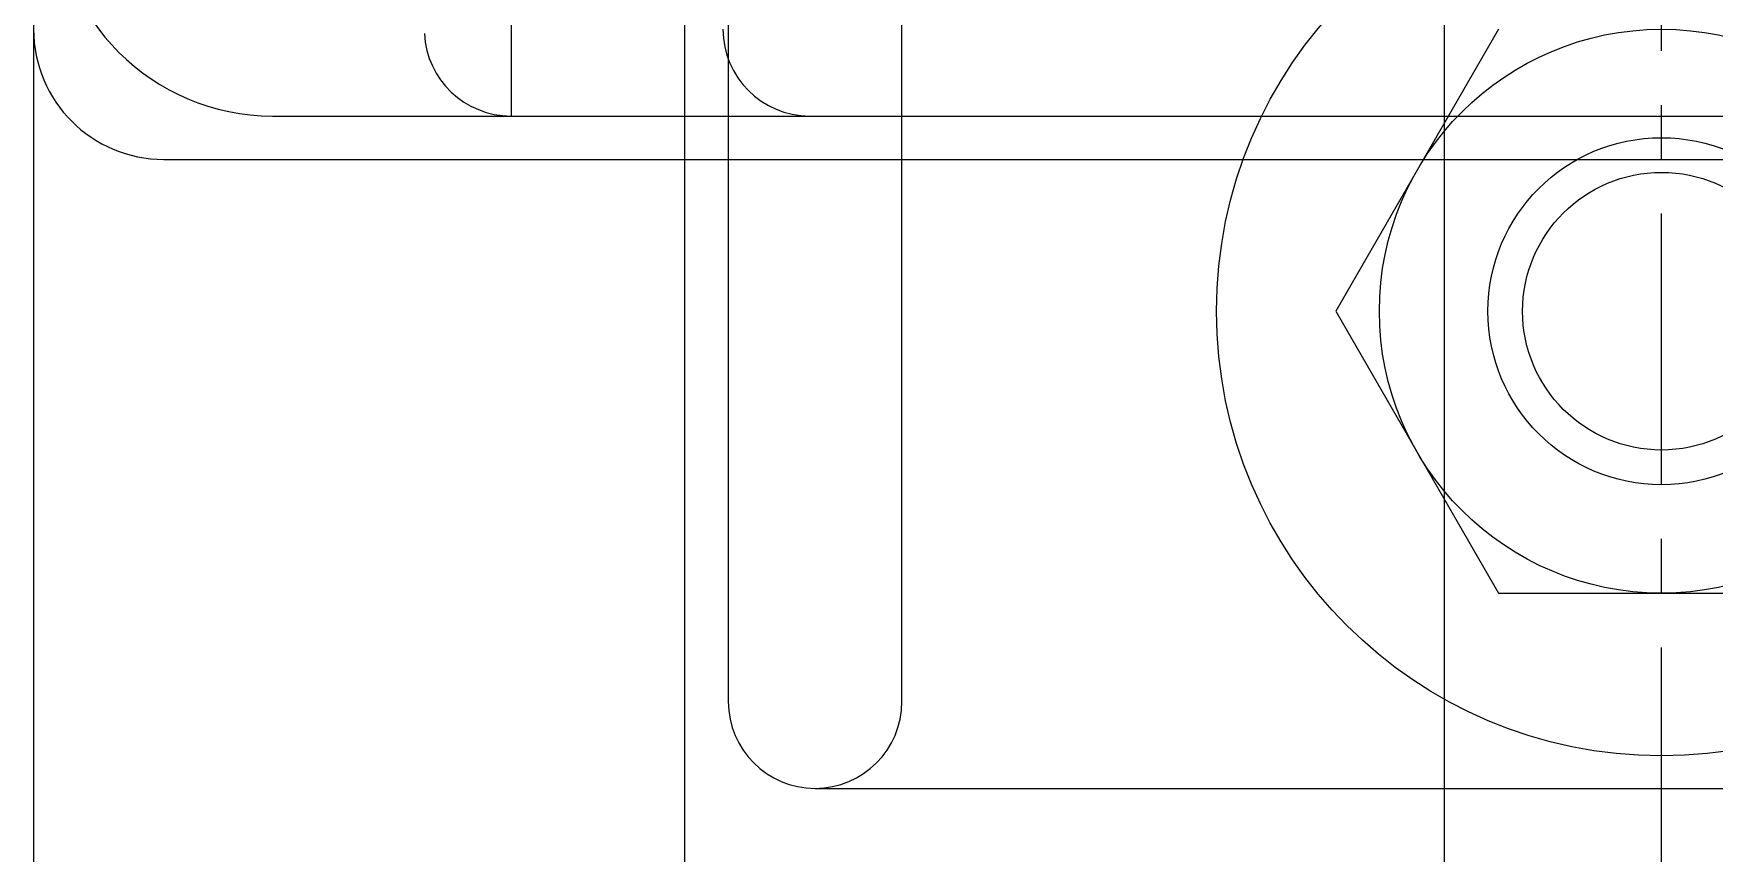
# Model space of a CAD drawing. Header units: inches. Extents: x 0 to 77285, y -118 to 40065.
# Drawn here: x 21055.85 to 21094.57, y 5548.38 to 5567.28 of the extents above; entities that cross this region are included whole.
import ezdxf

# ---------------------------------------------------------------- set-up
doc = ezdxf.new("R2010")
doc.units = ezdxf.units.IN
doc.header["$LTSCALE"] = 5
doc.header["$MEASUREMENT"] = 0
doc.linetypes.add('CENTER', pattern=[2, 1.25, -0.25, 0.25, -0.25])
for name, color, linetype in [('11', 1, 'CENTER'), ('44', 4, 'Continuous'), ('99', 181, 'Continuous'), ('A', 8, 'Continuous'), ('Y', 60, 'Continuous')]:
    doc.layers.add(name, color=color, linetype=linetype)

# ---------------------------------------------------------------- blocks, each defined once
blk = doc.blocks.new('A$C0f4c9c03')
at = {"layer": 'A'}
blk.add_line((3367, -2000), (3367, 0), dxfattribs=at)
blk = doc.blocks.new('A$C9c3b0687E')
for p, q in [((6.5, 26.5), (6.5, -5.5)), ((1, -5.5), (6.5, -5.5)), ((6.497, -5.5), (114.497, -5.5)), ((6.5, -5.5), (114.5, -5.5))]:
    blk.add_line(p, q)
for centre, radius, start in [((1, -0.5), 5, 180), ((6.497, -3.5), 2, 182.866), ((13.379, -3.5), 2, 180)]:
    blk.add_arc(centre, radius, start, 270)
blk = doc.blocks.new('A$Ca62d125e')
blk.add_line((-62, -1), (62, -1))
blk.add_arc((-62, 2), 3, 180, 270)
blk = doc.blocks.new('A$Cc35e5ca0')
blk.add_line((-45, -710), (-45, 0))
at = {"layer": '11'}
blk.add_line((-22.5, -710), (-22.5, 0), dxfattribs=at)
at = {"layer": 'A'}
blk.add_line((-27.5, -710), (-27.5, 0), dxfattribs=at)
blk = doc.blocks.new('A$C632A6005')
for p, q in [((-21.499, 0), (-21.499, -40)), ((-17.499, -40), (-17.499, -11.5)), ((-3.751, -24.5), (-7.504, -31)), ((-7.504, -31), (-3.751, -37.5)), ((-3.751, -37.5), (3.754, -37.5)), ((-19.499, -42), (19.601, -42))]:
    blk.add_line(p, q)
for radius in [10.25, 6.5, 4, 3.2]:
    blk.add_circle((0.001, -31), radius)
for start, end in [(180, 270), (270, 0)]:
    blk.add_arc((-19.499, -40), 2, start, end)
blk = doc.blocks.new('A$Cb876e49b')
blk.add_blockref('A$Cc35e5ca0', (22.5, 0))
at = {"layer": '44'}
blk.add_blockref('A$C632A6005', (-0.001, -155), dxfattribs=at)
blk = doc.blocks.new('A$C42cd6ffb')
blk.add_blockref('A$Cb876e49b', (-22.5, 818.5))
at = {"layer": '99'}
blk.add_blockref('A$C9c3b0687E', (-55.5, 642.5), dxfattribs=at)
at = {"layer": 'Y'}
blk.add_blockref('A$Ca62d125e', (4.997, 637), dxfattribs=at)

msp = doc.modelspace()

# ---------------------------------------------------------------- block references
for name, p in [('A$C0f4c9c03', (17688.84825064, 6928.38410828, 0)), ('A$C42cd6ffb', (21115.84825064, 4928.38410828, 0))]:
    msp.add_blockref(name, p)

doc.saveas('drawing.dxf')
